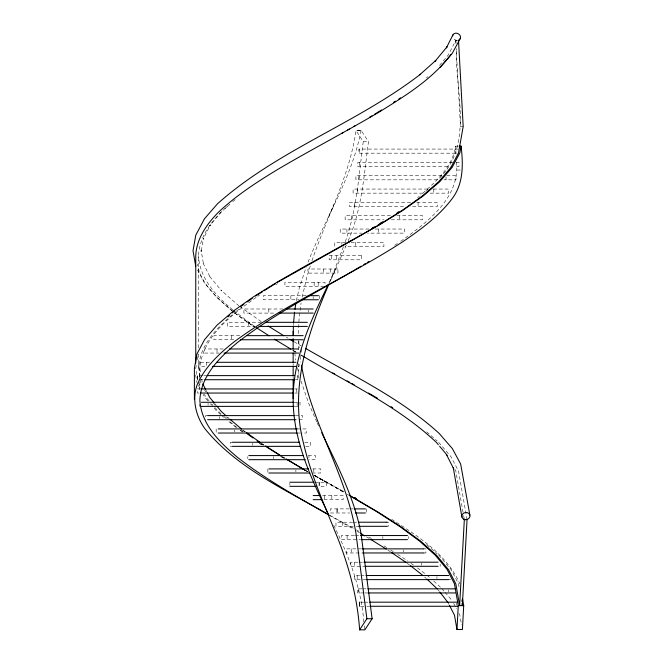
<?xml version="1.0" encoding="UTF-8"?>
<svg xmlns="http://www.w3.org/2000/svg" width="663" height="663" viewBox="0 0 663 663"><rect width="100%" height="100%" fill="white"/><g stroke="black" fill="none" stroke-linecap="round" stroke-linejoin="round"><path stroke-width="0.5" stroke-dasharray="3.31 2.49" d="M298.516 333.547L299.046 319.185L301.068 302.908M293.46 325.218L293.56 323.171M348.174 240.735C361.874 209.442 364.028 175.073 368.479 141.658L361.062 130.346L355.99 130.545L363.249 141.658C358.733 175.645 356.843 210.453 344.826 242.907M458.382 146.142L455.655 146.142C452.655 166.803 435.724 181.894 420.781 194.963M199.853 376.717C197.118 340.119 230.417 315.745 256.929 296.842M456.525 162.062C460.296 198.693 425.986 223.091 399.772 242.003M198.486 347.86L198.486 255.794C199.596 234.677 214.041 217.514 229.589 204.511M199.82 376.203C194.259 349.757 216.411 327.912 234.975 312.472M196.265 365.487L195.759 368.363L197.964 380.802M197.292 359.744L198.312 354.001M302.162 297.165L307.11 276.106L310.417 265.581M361.062 130.346C352.194 177.551 325.168 218.26 307.93 262.449M296.353 300.737L299.212 288.297L306.14 267.239M311.958 260.791C326.652 217.431 349.6 176.35 355.99 130.545L361.227 130.545M343.442 246.735L329.735 282.156M346.277 245.227L330.215 281.394M328.624 216.503L334.019 204.312M455.937 43.601L455.821 40.41L457.611 40.286M329.055 282.919L335.495 269.451M221.616 211.447L209.765 225.801L210.362 224.873L203.102 239.235L203.508 238.125L201.071 252.487L201.071 250.059L203.541 264.413L203.135 263.252L210.42 277.615L209.815 276.595L221.691 290.958L220.978 290.154L238.804 305.767M439.569 65.347L448.42 54.764L455.821 40.41L455.987 43.485M439.569 178.098C473.722 143.987 455.199 90.773 456.26 48.606M224.749 208.712L229.34 204.61M232.672 201.776L236.517 198.361M426.4 78.019L427.942 76.651M426.4 190.762L427.942 189.394M417.632 197.524L419.256 196.331M236.517 311.104L241.44 307.516M257.783 296.286L259.49 295.184M275.733 284.692L277.441 283.59M394.642 245.318L398.057 243.114M455.763 40.526L457.578 40.526M463.188 126.509L460.47 126.509L456.21 48.714M363.249 141.658L368.479 141.658M458.564 149.076L358.865 149.076L358.865 153.178L458.564 153.178M452.804 162.402L357.813 162.402L357.813 166.504L450.26 166.504M456.384 162.402L459.011 162.402L459.011 166.504L454.876 166.504M456.964 170.026L462.409 170.026M441.881 175.728L355.907 175.728L355.907 179.83L438.782 179.83M446.688 175.728L455.962 175.728L455.962 179.83L443.953 179.83M427.594 189.054L353.106 189.054L353.106 193.157L423.06 193.157M433.32 189.054L448.71 189.054L448.71 193.157L428.19 193.157M410.588 202.381L349.484 202.381L349.484 206.483L404.778 206.483M416.787 202.381L437.464 202.381L437.464 206.483L409.9 206.483M390.532 215.707L345.141 215.707L345.141 219.809L384.034 219.809M396.739 215.707L422.588 215.707L422.588 219.809L390.175 219.809M369.026 229.033L340.21 229.033L340.21 233.136L361.824 233.136M375.2 229.033L404.563 229.033L404.563 233.136L367.509 233.136M345.978 242.36L334.782 242.36L334.782 246.462L336.845 246.462M351.1 242.36L383.902 242.36L383.902 246.462L344.951 246.462M324.074 286.441L284.899 286.441L284.899 282.339L325.052 282.339L325.052 285.413M306.198 295.665L263.302 295.665L263.302 299.767L299.038 299.767M282.96 308.991L243.876 308.991L243.876 313.093L275.012 313.093M261.363 322.317L227.235 322.317L227.235 326.42L254.924 326.42M239.741 335.644L213.925 335.644L213.925 339.746L235.605 339.746M223.224 348.97L204.37 348.97L204.37 353.072L219.088 353.072M209.5 362.296L198.9 362.296L198.9 366.399L206.408 366.399L206.408 362.296M298.118 366.399L299.121 366.399L299.121 362.296M202.886 375.623L197.566 375.623L197.566 379.725L198.055 379.725M203.873 375.623L205.969 375.623M199.803 379.725L203.914 379.725M295.391 379.725L297.77 379.725L297.77 375.623L297.447 379.725M200.773 388.949L197.433 388.949L197.433 393.051L199.878 393.051M294.712 388.949L297.372 388.949M294.712 393.051L297.372 393.051M293.825 402.275L300.024 402.275L300.024 406.378M294.853 406.378L297.952 406.378M207.676 415.602L205.613 415.602L205.613 419.704M295.391 415.602L302.577 415.602L302.577 419.704L295.391 419.704M297.024 428.928L306.248 428.928L306.248 433.03L301.126 433.03M298.052 433.03L300.165 433.03M232.456 442.254L230.392 442.254L230.392 446.356L232.456 446.356M304.698 442.254L310.615 442.254L310.615 446.356L303.389 446.356M308.336 455.58L315.522 455.58L315.522 459.683L308.941 459.683M312.828 468.907L320.809 468.907L320.809 473.009L312.828 473.009M315.091 482.233L326.304 482.233L326.304 486.335L319.069 486.335L319.069 482.233M322.558 495.559L343.144 495.559L343.144 499.662L321.696 499.662M349.335 508.886L330.331 508.886L330.331 512.988L349.699 512.988M350.337 508.886L353.354 508.886M352.633 522.212L335.967 522.212L335.967 526.314L355.302 526.314M353.263 522.212L357.332 522.212M385.551 522.212L388.443 522.212L388.443 526.314M356.313 526.314L360.39 526.314M354.514 535.538L341.37 535.538L341.37 539.641L360.589 539.641M355.285 535.538L359.578 535.538M361.683 548.865L346.376 548.865L346.376 552.967L362.47 552.967M423.019 548.865L425.936 548.865L425.936 552.967L423.889 552.967M358.028 562.191L350.826 562.191L350.826 566.293L364.194 566.293M359.056 562.191L363.167 562.191M359.727 575.517L354.581 575.517L354.581 579.619L365.91 579.619M360.763 575.517L365.91 575.517M448.71 579.619L450.765 579.619M361.907 588.843L357.506 588.843L357.506 592.946L363.954 592.946M362.686 588.843L367.037 588.843M364.749 592.946L367.037 592.946M360.539 602.17L363.639 602.17M364.65 602.17L368.802 602.17M360.539 606.272L365.703 606.272M366.714 606.272L368.802 606.272M313.914 475.222L342.763 491.068M330.141 515.449L353.586 528.328M302.195 468.782L307.607 471.749M343.542 491.648L314.096 475.313L343.691 492.228M305.171 470.15L307.839 471.65L304.284 469.661M314.08 475.147L328.342 483.145M314.121 475.396L328.434 483.418M303.09 469.056L307.458 471.534M315.323 475.993L344.163 492.327M347.271 494.275L349.07 495.302M280.648 456.475L284.245 458.523M356.28 529.845L358.973 531.386M368.852 537.03L371.545 538.563M328.467 514.828L353.545 529.182M292.723 350.478L295.383 352.02M300.72 355.095L302.494 356.122M281.17 456.567L283.83 458.108M286.366 337.235L288.098 338.238M294.148 341.776L301.06 345.813M292.947 350.487L295.632 352.045M301.002 355.169L302.792 356.213M293.51 350.669L296.129 352.202M300.48 354.771L302.22 355.791M282.198 456.749L284.808 458.29M282.711 456.84L285.297 458.382M356.992 531.237L359.57 532.779M366.465 536.873L369.904 538.928M391.651 519.311C417.963 536.127 446.754 554.193 459.857 583.838M259.042 443.257L261.62 444.848M383.927 545.84L387.358 547.97M390.789 550.099L393.366 551.699M397.659 554.359L407.687 560.997M259.78 443.348L262.324 444.939M261.272 321.646L239.625 306.364M261.437 443.655L264.031 445.312M261.313 443.191L263.874 444.848M387.913 550.166L390.474 551.823M410.936 563.293L413.372 565.017M417.433 567.893L426.16 574.531M236.036 427.428L228.296 421.138M240.097 430.295L242.525 432.019M234.586 313.044L253.846 326.809M237.097 427.594L230.086 421.883M240.445 429.98L242.956 431.779M234.81 312.903L254.857 327.265M254.609 326.395L233.484 310.491M242.302 430.171L244.763 431.961M243.23 430.262L245.666 432.052M407.173 563.277L409.61 565.067M426.914 575.186L430.71 578.459M433.743 581.07L441.11 587.816M220.729 414.607L216.942 411.342L212.384 406.054M221.483 415.262L225.271 418.527M233.335 311.718L217.514 298.01L204.411 282.844L197.11 269.269M426.682 431.845L437.182 440.994M232.34 311.088C217.563 298.557 201.046 284.12 197.284 264.222M426.682 544.596L430.436 547.862M431.182 548.516L437.182 553.746M221.094 414.052L213.577 406.146M224.094 416.662L226.34 418.618M232.713 309.812C216.113 296.088 199.671 278.443 198.486 255.794M226.555 417.093L228.097 418.461M424.668 577.017L426.185 578.385M227.641 417.184L229.166 418.552M441.765 588.578L444.376 591.611M445.03 592.366L452.207 600.703M207.826 400.767L204.569 396.988L203.143 394.294M210.428 403.784L211.729 405.3M438.682 442.304L450.948 456.683L458.506 471.086L467.059 519.651M438.682 555.047L450.948 569.434L458.506 583.838L459.21 587.799M209.069 400.858L205.845 397.079L204.428 394.386M211.646 403.883L212.931 405.391M213.445 403.311L215.342 405.574M437.953 589.763L439.271 591.346M214.945 403.734L216.262 405.333M198.378 385.319L200.765 389.803M453.641 603.413L456.509 608.833M458.895 613.35L459.857 615.156L461.556 624.728M198.295 382.717L200.657 387.209M454.893 469.296L455.821 471.086L463.445 514.587M204.685 390.084L205.613 391.874M448.089 602.675L449 604.457M205.994 390.175L206.914 391.974M333.779 525.253C348.581 555.669 361.302 587.766 363.805 621.836M316.773 422.016L308.635 403.17L300.712 380.197M317.187 422.919L319.251 427.403M297.463 367.75L298.972 374.454M195.585 374.968L196.952 382.626M463.628 515.599L464.332 519.651M461.307 599.692L461.655 601.673M200.491 380.032L200.988 382.907M199.853 368.636L200.839 374.38M201.668 379.17L202.165 382.037M294.762 352.915L295.748 360.092M364.335 625.839L364.865 629.85M300.132 356.106L300.878 362.263M455.655 146.142L456.094 154.106M298.822 340.724L299.129 347.901M456.26 603.189L456.26 605.244M448.569 589.863L448.569 591.918M446.025 176.756L446.025 179.83M440.182 564.238L440.182 566.293M436.942 576.537L436.942 578.592M433.801 189.054L433.801 193.157M421.751 563.21L421.751 565.266M418.088 202.381L418.088 206.483M408.499 536.558L408.499 538.613M403.518 549.884L403.518 551.939M399.383 215.707L399.383 219.809M382.841 536.558L382.841 538.613M378.291 229.033L378.291 233.136M366.415 508.886L366.415 512.988M359.744 162.402L359.744 166.504M359.578 149.076L359.578 153.178M359.081 175.728L359.081 179.83M358.824 588.843L358.824 592.946M357.407 189.054L357.407 193.157M357.166 575.517L357.166 579.619M355.434 242.36L355.434 246.462M354.771 202.381L354.771 206.483M354.597 562.191L354.597 566.293M351.241 215.707L351.241 219.809M351.208 548.865L351.208 552.967M347.097 535.538L347.097 539.641M346.923 229.033L346.923 233.136M342.406 522.212L342.406 526.314M341.876 242.36L341.876 244.415M337.268 508.886L337.268 512.988M336.895 508.886L336.895 512.988M336.423 255.686L336.423 259.788M331.848 495.559L331.848 499.662M331.724 255.686L331.724 259.788M330.754 269.012L330.754 273.115M324.638 495.559L324.638 499.662M323.594 269.012L323.594 273.115M319.483 295.665L319.483 298.74M319.375 482.233L319.375 486.335M318.215 282.339L318.215 286.441M314.154 282.339L314.154 286.441M313.781 468.907L313.781 473.009M313.193 296.692L313.193 298.74M308.941 455.58L308.941 457.627M308.676 310.019L308.676 312.066M301.731 348.97L301.731 353.072M298.516 340.79L298.516 352.186M298.516 363.573L298.516 378.076M297.14 402.275L297.14 406.378M296.775 388.949L296.775 393.051M295.88 469.934L295.88 471.981M293.145 363.473L293.145 365.545M293.145 376.94L293.145 379.012M290.866 295.665L290.866 299.767M289.872 483.261L289.872 485.308M273.429 456.608L273.429 458.655M268.83 308.991L268.83 313.093M267.86 468.907L267.86 473.009M252.744 443.282L252.744 445.329M248.749 322.317L248.749 326.42M247.813 456.608L247.813 458.655M234.511 429.955L234.511 432.003M231.296 335.644L231.296 339.746M219.362 416.629L219.362 418.676M217.025 348.97L217.025 353.072M216.163 428.928L216.163 433.03M208.074 403.303L208.074 405.35M199.853 381.772L199.853 389.852M199.803 375.623L199.803 378.697M199.389 404.322L199.389 406.378M198.486 354.067L198.486 368.545M197.682 375.623L197.682 379.725M457.163 40.319A4.102 3.431 27.5 0 1 453.475 38.52M361.434 255.686L329.171 255.686L329.171 259.788L361.434 259.788L361.434 255.686M337.931 269.012L307.955 269.012L307.955 273.115L337.931 273.115L337.931 269.012M306.952 471.352L304.276 469.868L306.969 471.385"/><path stroke-width="0.99" d="M293.145 335.519L293.402 326.246M293.61 322.143L294.554 312.232M327.754 512.673C310.375 476.929 293.005 439.271 293.145 398.687C293.261 358.078 310.806 320.486 328.193 284.709M462.484 598.697L463.71 605.634L462.409 629.519L456.964 629.519L458.274 605.634L454.478 583.838L447.177 569.575L435.318 555.263L419.339 540.925L399.872 526.571L377.653 512.226L349.965 495.816M458.506 40.219L463.188 126.509L458.506 152.971L450.964 167.333L438.715 181.695L422.223 196.049L402.126 210.411L379.195 224.765L354.315 239.128L277.673 282.206M294.96 309.356L295.781 303.613M328.342 514.463C285.015 489.385 236.757 468.061 204.569 428.306C195.917 415.718 191.955 400.021 196.977 385.228C204.403 367.343 218.898 354.05 233.691 342.149C286.64 303.066 347.843 277.399 402.913 241.639C421.046 229.381 438.923 216.171 452.241 198.56C463.677 183.369 463.18 164.101 461.1 146.142L459.285 146.142M461.1 146.142L459.857 152.88L452.241 167.242L439.867 181.596L423.209 195.958L402.913 210.32L379.75 224.674L302.32 267.753L277.175 282.115L254.004 296.469L233.691 310.831L217.008 325.193L204.618 339.547L196.977 353.909L194.392 368.263L194.392 399.59M328.964 284.071C307.143 333.87 289.366 389.463 303.671 443.937C310.649 473.714 323.072 501.783 334.442 530.06C347.785 561.851 357.233 595.333 359.628 629.85L364.865 629.85L372.117 618.736L361.012 533.483C354.365 497.739 337.169 465.327 321.737 432.79M452.895 34.94L446.39 47.869L446.995 46.849L435.119 61.211L435.831 60.408L419.754 74.762L420.466 74.231C356.777 123.475 277.921 149.863 217.572 203.715L204.469 218.765L195.784 235.158L193.024 250.73L195.742 266.311M460.271 38.52L452.39 53.106L440.008 67.46M359.628 629.85L366.879 618.736L355.973 533.483C346.467 474.716 311.593 423.723 301.433 365.131M450.964 54.581C432.177 79.345 405.25 95.903 379.195 112.022C345.705 131.78 311.162 149.689 277.673 169.455C256.697 182.168 236.011 195.618 218.127 212.533C206.682 224.359 196.513 238.589 195.759 255.611L195.759 363.191M227.881 316.798L229.381 315.489M232.381 312.878L234.627 310.922M240.495 306.737L243.843 304.342M247.2 301.947L252.222 298.358M380.106 223.39L382.667 221.732M381.548 109.992L374.612 114.251M393.64 102.259L395.372 101.157M398.828 98.944L400.56 97.842M378.092 224.956L380.686 223.298M397.096 212.806L398.828 211.696M255.586 296.029L262.382 291.778M264.081 290.717L275.12 283.797M372.374 228.122L374.098 227.094M361.169 266.112L353.42 270.728C314.196 293.651 273.471 314.569 237.453 342.522C219.843 357.307 201.03 375.482 199.853 399.955C201.08 424.436 219.909 442.602 237.545 457.395C265.904 479.465 297.356 497.026 328.467 514.828M363.755 264.57L365.479 263.543M367.203 262.523L368.926 261.495M353.719 126.558L355.459 125.539M369.39 117.334L372.001 115.793M372.001 228.544L374.612 227.003M348.945 241.97L350.735 240.942M341.478 133.495L343.227 132.501M347.603 130.031L349.351 129.036M308.237 295.665L318.455 295.665M301.988 299.767L318.455 299.767M286.358 308.991L313.176 308.991M279.14 313.093L313.176 313.093M265.2 322.317L307.342 322.317M259.034 326.42L307.342 326.42M246.694 335.644L303.14 335.644M240.536 339.746L303.14 339.746M229.423 348.97L298.632 348.97M224.011 353.072L298.632 353.072M216.71 362.296L296.029 362.296M212.334 366.399L296.029 366.399M206.972 375.623L294.364 375.623M204.908 379.725L294.364 379.725M201.577 388.949L293.676 388.949M200.541 393.051L293.676 393.051M201.444 402.275L293.825 402.275M201.444 406.378L294.057 406.378M207.676 415.602L294.413 415.602M207.676 419.704L295.449 419.704M218.21 428.928L297.09 428.928M218.21 433.03L297.09 433.03M232.456 442.254L299.543 442.254M232.456 446.356L300.571 446.356M248.832 455.58L303.206 455.58M248.832 459.683L305.253 459.683M268.88 468.907L308.676 468.907M268.88 473.009L309.836 473.009M289.872 482.233L314.038 482.233M289.872 486.335L316.044 486.335M313.135 495.559L319.848 495.559M313.135 499.662L321.762 499.662M354.357 508.886L365.412 508.886M355.36 512.988L365.412 512.988M358.774 522.212L387.416 522.212M358.774 526.314L387.416 526.314M360.589 535.538L407.472 535.538M361.426 539.641L407.472 539.641M362.47 548.865L423.889 548.865M362.702 552.967L423.889 552.967M363.879 562.191L438.119 562.191M364.907 566.293L438.119 566.293M365.91 575.517L448.71 575.517M366.424 579.619L448.71 579.619M367.857 588.843L455.29 588.843M367.857 592.946L455.29 592.946M369.797 602.17L457.619 602.17M458.274 605.634L463.71 605.634M369.797 606.272L457.619 606.272M366.879 618.736L372.117 618.736M332.834 372.954L334.616 373.949M347.114 380.877L349.791 382.369M351.572 383.355L354.249 384.838M305.444 348.307C351.092 374.852 399.922 397.576 439.246 433.503L452.365 448.611L460.661 464.042L469.885 515.134M303.09 356.304C348.506 383.214 397.593 405.922 436.436 442.436L438.334 444.699M349.409 495.302L378.15 512.134L400.609 526.488L420.292 540.842L436.436 555.188L448.437 569.525L455.821 583.838L459.633 605.634L464.332 519.651L467.059 519.651L462.351 605.634L462.003 603.653M354.49 497.499L356.28 498.526M368.471 393.051L377.363 398.173M354.249 497.59L356.031 498.617M283.781 335.718L268.2 326.063M289.83 339.249L293.286 341.271M290.9 349.128L274.399 339.183M280.457 455.721L266.617 446.97M287.419 459.824L303.09 469.056M280.988 455.812L265.59 445.959M286.159 458.895L303.389 469.147M360.432 533.284L364.741 535.853M370.766 539.442L386.197 549.063M391.029 406.651L392.728 407.712M256.25 327.588L269.211 335.876M257.111 440.895L259.705 442.553M260.46 442.644L246.479 432.657M391.327 552.378L406.361 562.68M247.224 433.759L252.968 437.945M241.605 429.06L229.928 419.231M410.422 565.663L423.143 575.658M426.947 579.072L437.29 588.968M226.124 415.817L221.55 411.715L216.925 406.129M439.594 446.207L447.169 455.266M439.925 592.142L448.089 602.675M214.282 402.938L209.657 397.352L207.37 392.869M449.456 605.352L454.478 615.156L456.964 629.519M446.423 454.503L453.674 468.741L453.268 467.606L461.896 516.991M202.787 383.894L205.538 389.28M328.185 513.576L329.047 515.375M293.145 331.376L293.328 335.478M359.503 602.17L359.503 606.272M293.145 338.619L293.145 348.978M293.145 353.122L293.145 362.437M293.145 366.581L293.145 375.904M293.145 380.048L293.145 398.687M452.638 35.802A4.102 3.431 27.5 0 1 458.514 33.888A4.102 3.431 27.5 0 1 459.053 39.838M463.677 519.17A4.102 3.564 -10 0 0 469.976 516.063A4.102 3.564 -10 0 0 464.017 512.963A4.102 3.564 -10 0 0 463.677 519.17"/></g></svg>
